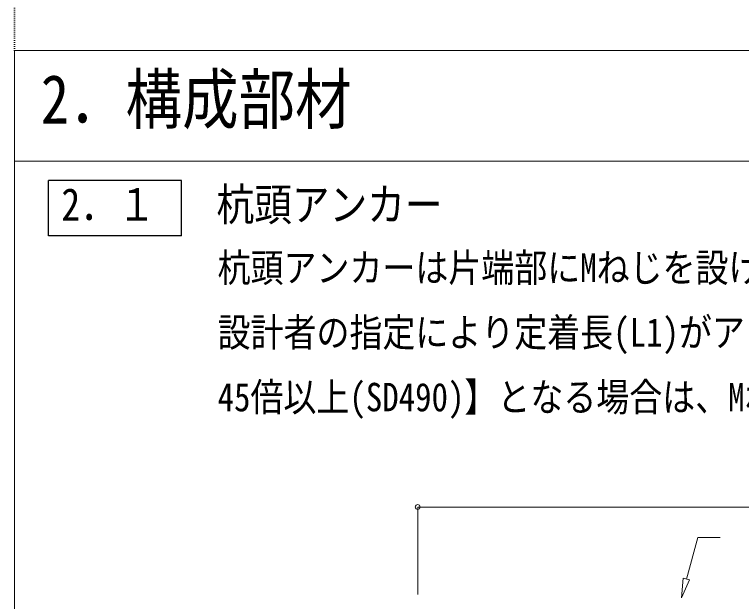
# Model space of a CAD drawing. Units: millimetres, scale not verified. Extents: x -59960 to 29700, y -21000 to 21000.
# Drawn here: x 900 to 7460, y -5285 to 8 of the extents above; entities that cross this region are included whole.
import ezdxf
from ezdxf.enums import TextEntityAlignment as Align

# ---------------------------------------------------------------- set-up
doc = ezdxf.new("R2010")
doc.units = ezdxf.units.MM
doc.header["$LTSCALE"] = 70
doc.linetypes.add('USER1', pattern=[0.26, 0.01, -0.25])
for name, color, linetype in [('0-1_01_TITLE', 7, 'Continuous'), ('0-4_02_TEXT', 7, 'Continuous'), ('0-A_09_KAKOMI', 7, 'Continuous')]:
    doc.layers.add(name, color=color, linetype=linetype)
for name, color, linetype, lineweight in [('0-2_07_DOT', 4, 'USER1', 18), ('0-5_05_SUNPOU', 3, 'Continuous', 18), ('0-6_03_ZU', 2, 'Continuous', 18), ('0-8_00_WAKU', 9, 'Continuous', 18)]:
    doc.layers.add(name, color=color, linetype=linetype, lineweight=lineweight)
doc.styles.add('ＭＳ ゴシック', font='')
doc.styles.get('ＭＳ ゴシック').set_extended_font_data('MS Gothic')

# ---------------------------------------------------------------- blocks, each defined once
blk = doc.blocks.new('U104')
at = {"layer": '0-4_02_TEXT', "style": 'ＭＳ ゴシック', "width": 0.85}
for s, p in [('杭頭アンカーは片端部にMねじを設けた異形棒鋼を用いる。', (32432.4, 18519.19)), ('設計者の指定により定着長(L1)がアンカー呼び径の【35倍以上(SD390),', (32432.4, 17935.86)), ('45倍以上(SD490)】となる場合は、Mねじ部を設けない仕様も可とする。', (32432.4, 17352.52))]:
    blk.add_text(s, height=256.6, dxfattribs=at).set_placement(p, align=Align.BOTTOM_LEFT)

msp = doc.modelspace()

# ---------------------------------------------------------------- linework, layer by layer
at = {"layer": '0-2_07_DOT'}
msp.add_line((900, -316.13), (900, 15550), dxfattribs=at)
at = {"layer": '0-5_05_SUNPOU'}
for p, q in [((4538.6, -5223.48), (4538.6, -4433.62)), ((4538.6, -4433.62), (10964.3, -4433.62))]:
    msp.add_line(p, q, dxfattribs=at)
msp.add_lwpolyline([(6964.23, -5082.94), (7065.04, -4708.34), (7268.03, -4708.34)], dxfattribs=at)
msp.add_lwpolyline([(6991.6, -5090.38), (6918.13, -5251.87), (6935.25, -5075.28)], close=True, dxfattribs=at)
msp.add_circle((4538.6, -4433.62), 21.88, dxfattribs=at)
at = {"layer": '0-8_00_WAKU'}
for p, q in [((900, -16700), (900, -316.13)), ((900, -316.13), (27900, -316.13)), ((900, -1316.13), (27900, -1316.13))]:
    msp.add_line(p, q, dxfattribs=at)
at = {"layer": '0-A_09_KAKOMI'}
for p, q in [((2405.34, -1488.51), (1205.34, -1488.51)), ((1205.34, -1988.51), (1205.34, -1488.51)), ((2405.34, -1988.51), (2405.34, -1488.51)), ((2405.34, -1988.51), (1205.34, -1988.51))]:
    msp.add_line(p, q, dxfattribs=at)

# ---------------------------------------------------------------- block references
at = {"layer": '0-6_03_ZU'}
msp.add_blockref('U104', (-29700, -21000), dxfattribs=at)

# ---------------------------------------------------------------- texts
at = {"layer": '0-1_01_TITLE', "style": 'ＭＳ ゴシック', "width": 0.85}
msp.add_text('2．構成部材', height=439.9, dxfattribs=at).set_placement((1137.41, -1108), align=Align.BOTTOM_LEFT)
at = {"layer": '0-4_02_TEXT', "style": 'ＭＳ ゴシック', "width": 0.85}
for s, p in [('2．１', (1322.64, -1939.84)), ('杭頭アンカー', (2722.64, -1939.84))]:
    msp.add_text(s, height=293.3, dxfattribs=at).set_placement(p, align=Align.BOTTOM_LEFT)

doc.saveas('drawing.dxf')
